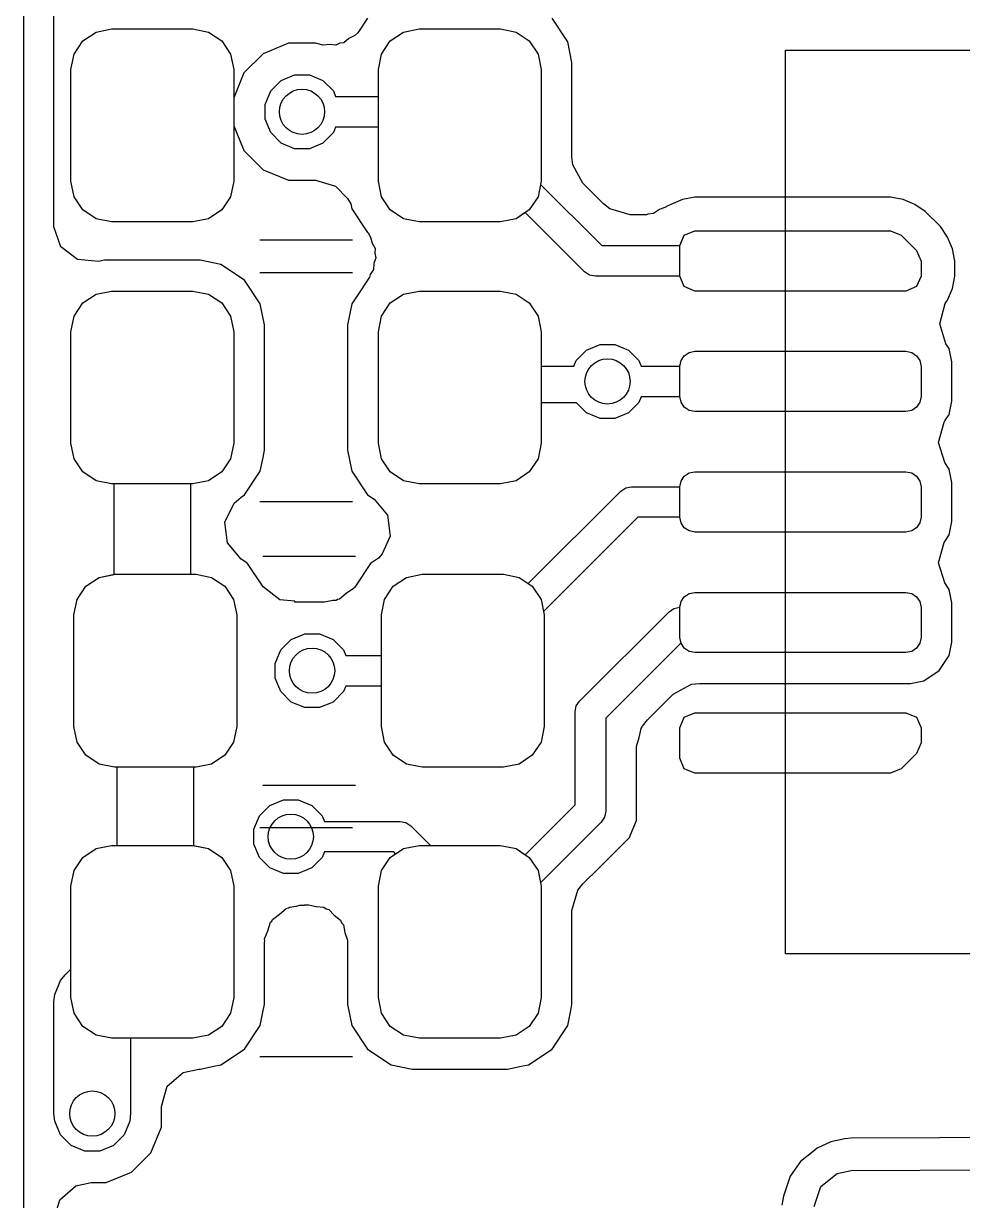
# Model space of a CAD drawing. Extents: x -28 to 34.6, y -6.7 to 48.3.
# Drawn here: x 15.497 to 18.612, y 8.303 to 12.209 of the extents above; entities that cross this region are included whole.
import ezdxf

# ---------------------------------------------------------------- set-up
doc = ezdxf.new("R2010")
doc.units = 0
doc.layers.add('BLACK', color=7, linetype='CONTINUOUS')

msp = doc.modelspace()

# ---------------------------------------------------------------- linework, layer by layer
at = {"layer": 'BLACK', "linetype": 'CONTINUOUS'}
for p, q in [((15.497245, 15.404511), (15.497245, 0)), ((15.597745, 11.541234), (15.597745, 13.136328)), ((16.638391, 12.227443), (16.605973, 12.178926)), ((17.302674, 12.149015), (17.250271, 12.227443)), ((15.737671, 12.181227), (15.789333, 12.191503)), ((15.737671, 12.181227), (15.789333, 12.191503)), ((15.789333, 12.191503), (16.059333, 12.191503)), ((15.789333, 12.191503), (16.059333, 12.191503)), ((16.059333, 12.191503), (16.110995, 12.181227)), ((16.059333, 12.191503), (16.110995, 12.181227)), ((16.757669, 12.181227), (16.809331, 12.191503)), ((16.757669, 12.181227), (16.809331, 12.191503)), ((16.757669, 12.181227), (16.809331, 12.191503)), ((16.809331, 12.191503), (17.079331, 12.191503)), ((16.809331, 12.191503), (17.079331, 12.191503)), ((16.809331, 12.191503), (17.079331, 12.191503)), ((17.079331, 12.191503), (17.130993, 12.181227)), ((17.079331, 12.191503), (17.130993, 12.181227)), ((17.079331, 12.191503), (17.130993, 12.181227)), ((15.664609, 12.108165), (15.693874, 12.151962)), ((15.664609, 12.108165), (15.693874, 12.151962)), ((15.693874, 12.151962), (15.737671, 12.181227)), ((15.693874, 12.151962), (15.737671, 12.181227)), ((16.110995, 12.181227), (16.154792, 12.151962)), ((16.110995, 12.181227), (16.154792, 12.151962)), ((16.154792, 12.151962), (16.184057, 12.108165)), ((16.154792, 12.151962), (16.184057, 12.108165)), ((16.57661, 12.159577), (16.560211, 12.145871)), ((16.595675, 12.16924), (16.57661, 12.159577)), ((16.605973, 12.178926), (16.595675, 12.16924)), ((16.684607, 12.108165), (16.713872, 12.151962)), ((16.684607, 12.108165), (16.713872, 12.151962)), ((16.684607, 12.108165), (16.713872, 12.151962)), ((16.713872, 12.151962), (16.757669, 12.181227)), ((16.713872, 12.151962), (16.757669, 12.181227)), ((16.713872, 12.151962), (16.757669, 12.181227)), ((17.130993, 12.181227), (17.17479, 12.151962)), ((17.130993, 12.181227), (17.17479, 12.151962)), ((17.130993, 12.181227), (17.17479, 12.151962)), ((17.17479, 12.151962), (17.204055, 12.108165)), ((17.17479, 12.151962), (17.204055, 12.108165)), ((17.17479, 12.151962), (17.204055, 12.108165)), ((17.302674, 12.149014), (17.302674, 12.149015)), ((17.316431, 12.079858), (17.302674, 12.149014)), ((16.375758, 12.14383), (16.29229, 12.109256)), ((16.37576, 12.14383), (16.375758, 12.14383)), ((16.466106, 12.14383), (16.37576, 12.14383)), ((16.466107, 12.14383), (16.466106, 12.14383)), ((16.470454, 12.142965), (16.466107, 12.14383)), ((16.490886, 12.137164), (16.470454, 12.142965)), ((16.512092, 12.139828), (16.490886, 12.137164)), ((16.533355, 12.13765), (16.512092, 12.139828)), ((16.546069, 12.144095), (16.533355, 12.13765)), ((16.560211, 12.145871), (16.546069, 12.144095)), ((18.024332, 12.121502), (21.024332, 12.121502)), ((18.024332, 9.121502), (18.024332, 12.121502)), ((15.654333, 12.056503), (15.664609, 12.108165)), ((15.654333, 12.056503), (15.664609, 12.108165)), ((16.184057, 12.108165), (16.194333, 12.056503)), ((16.184057, 12.108165), (16.194333, 12.056503)), ((16.29229, 12.109256), (16.228407, 12.045373)), ((16.674331, 12.056503), (16.684607, 12.108165)), ((16.674331, 12.056503), (16.684607, 12.108165)), ((16.674331, 12.056503), (16.684607, 12.108165)), ((17.204055, 12.108165), (17.214331, 12.056503)), ((17.204055, 12.108165), (17.214331, 12.056503)), ((17.204055, 12.108165), (17.214331, 12.056503)), ((17.316431, 11.766999), (17.316431, 12.079858)), ((15.654333, 11.686503), (15.654333, 12.056503)), ((15.654333, 11.686503), (15.654333, 12.056503)), ((16.194333, 12.056503), (16.194333, 11.686503)), ((16.194333, 12.056503), (16.194333, 11.686503)), ((16.228407, 12.045373), (16.194333, 11.963113)), ((16.351487, 12.020664), (16.396547, 12.039328)), ((16.396547, 12.039328), (16.445319, 12.039328)), ((16.445319, 12.039328), (16.490379, 12.020664)), ((16.674331, 11.96753), (16.674331, 12.056503)), ((16.674331, 11.686503), (16.674331, 12.056503)), ((16.674331, 11.686503), (16.674331, 12.056503)), ((17.214331, 12.056503), (17.214331, 11.686503)), ((17.214331, 12.056503), (17.214331, 11.686503)), ((17.214331, 12.056503), (17.214331, 11.686503)), ((16.316999, 11.986176), (16.351487, 12.020664)), ((16.490379, 12.020664), (16.524867, 11.986176)), ((16.194333, 11.963113), (16.194333, 11.870349)), ((16.298335, 11.941116), (16.316999, 11.986176)), ((16.524867, 11.986176), (16.53259, 11.96753)), ((16.53259, 11.96753), (16.674331, 11.96753)), ((16.298335, 11.892344), (16.298335, 11.941116)), ((16.316999, 11.847284), (16.298335, 11.892344)), ((16.194333, 11.870349), (16.226968, 11.791562)), ((16.351487, 11.812796), (16.316999, 11.847284)), ((16.524867, 11.847284), (16.490379, 11.812796)), ((16.53259, 11.86593), (16.524867, 11.847284)), ((16.674331, 11.86593), (16.53259, 11.86593)), ((16.674331, 11.686503), (16.674331, 11.86593)), ((16.396547, 11.794132), (16.351487, 11.812796)), ((16.490379, 11.812796), (16.445319, 11.794132)), ((16.226968, 11.791562), (16.228407, 11.788088)), ((16.228407, 11.788088), (16.292291, 11.724204)), ((16.445319, 11.794132), (16.396547, 11.794132)), ((17.319265, 11.740641), (17.316431, 11.766999)), ((16.292291, 11.724204), (16.37576, 11.68963)), ((17.35275, 11.679318), (17.319265, 11.740641)), ((15.664609, 11.634841), (15.654333, 11.686503)), ((15.664609, 11.634841), (15.654333, 11.686503)), ((16.194333, 11.686503), (16.184057, 11.634841)), ((16.194333, 11.686503), (16.184057, 11.634841)), ((16.37576, 11.68963), (16.375762, 11.68963)), ((16.375762, 11.68963), (16.4652, 11.68963)), ((16.4652, 11.68963), (16.532239, 11.669945)), ((16.684607, 11.634841), (16.674331, 11.686503)), ((16.684607, 11.634841), (16.674331, 11.686503)), ((16.684607, 11.634841), (16.674331, 11.686503)), ((17.214331, 11.686503), (17.204055, 11.634841)), ((17.214331, 11.686503), (17.204055, 11.634841)), ((17.214331, 11.686503), (17.212147, 11.675529)), ((16.532239, 11.669945), (16.571742, 11.629071)), ((17.212147, 11.675529), (17.415375, 11.472301)), ((17.421348, 11.61072), (17.35275, 11.679318)), ((15.693874, 11.591044), (15.664609, 11.634841)), ((15.693874, 11.591044), (15.664609, 11.634841)), ((16.184057, 11.634841), (16.154792, 11.591044)), ((16.184057, 11.634841), (16.154792, 11.591044)), ((16.571742, 11.629071), (16.582655, 11.610743)), ((16.582655, 11.610743), (16.585988, 11.593991)), ((16.713872, 11.591044), (16.684607, 11.634841)), ((16.713872, 11.591044), (16.684607, 11.634841)), ((16.713872, 11.591044), (16.684607, 11.634841)), ((17.204055, 11.634841), (17.17479, 11.591044)), ((17.204055, 11.634841), (17.17479, 11.591044)), ((17.44199, 11.594086), (17.421348, 11.61072)), ((17.644448, 11.609337), (17.62948, 11.60171)), ((17.683344, 11.625449), (17.644448, 11.609337)), ((17.683352, 11.625451), (17.683344, 11.625449)), ((17.724328, 11.633601), (17.683352, 11.625451)), ((17.724332, 11.633601), (17.724328, 11.633601)), ((18.373621, 11.633601), (17.724332, 11.633601)), ((18.373624, 11.633601), (18.373621, 11.633601)), ((18.4146, 11.625451), (18.373624, 11.633601)), ((18.414612, 11.625447), (18.4146, 11.625451)), ((18.453495, 11.609341), (18.414612, 11.625447)), ((18.453497, 11.60934), (18.453495, 11.609341)), ((18.488243, 11.586123), (18.453497, 11.60934)), ((15.737671, 11.561779), (15.693874, 11.591044)), ((15.737671, 11.561779), (15.693874, 11.591044)), ((16.154792, 11.591044), (16.110995, 11.561779)), ((16.154792, 11.591044), (16.110995, 11.561779)), ((16.585988, 11.593991), (16.638391, 11.515563)), ((16.757669, 11.561779), (16.713872, 11.591044)), ((16.757669, 11.561779), (16.713872, 11.591044)), ((16.757669, 11.561779), (16.713872, 11.591044)), ((17.17479, 11.591044), (17.130993, 11.561779)), ((17.17479, 11.591044), (17.130993, 11.561779)), ((17.161696, 11.582296), (17.130993, 11.561779)), ((17.358412, 11.38558), (17.161696, 11.582296)), ((17.509029, 11.574401), (17.44199, 11.594086)), ((17.55184, 11.574401), (17.509029, 11.574401)), ((17.563774, 11.574977), (17.55184, 11.574401)), ((17.568193, 11.576753), (17.563774, 11.574977)), ((17.586775, 11.579424), (17.568193, 11.576753)), ((17.606667, 11.592209), (17.586775, 11.579424)), ((17.618244, 11.596859), (17.606667, 11.592209)), ((17.618598, 11.596165), (17.618244, 11.596859)), ((17.626351, 11.600116), (17.618598, 11.596165)), ((17.628608, 11.601022), (17.626351, 11.600116)), ((17.62948, 11.60171), (17.628608, 11.601022)), ((18.488246, 11.58612), (18.488243, 11.586123)), ((18.48825, 11.586117), (18.488246, 11.58612)), ((18.538948, 11.535419), (18.48825, 11.586117)), ((15.597923, 11.534599), (15.597745, 11.541234)), ((15.621166, 11.468709), (15.597923, 11.534599)), ((15.789333, 11.551503), (15.737671, 11.561779)), ((15.789333, 11.551503), (15.737671, 11.561779)), ((16.059333, 11.551503), (15.789333, 11.551503)), ((16.059333, 11.551503), (15.789333, 11.551503)), ((16.110995, 11.561779), (16.059333, 11.551503)), ((16.110995, 11.561779), (16.059333, 11.551503)), ((16.809331, 11.551503), (16.757669, 11.561779)), ((16.809331, 11.551503), (16.757669, 11.561779)), ((16.809331, 11.551503), (16.757669, 11.561779)), ((17.079331, 11.551503), (16.809331, 11.551503)), ((17.079331, 11.551503), (16.809331, 11.551503)), ((17.079331, 11.551503), (16.809331, 11.551503)), ((17.130993, 11.561779), (17.079331, 11.551503)), ((17.130993, 11.561779), (17.079331, 11.551503)), ((17.130993, 11.561779), (17.079331, 11.551503)), ((18.53895, 11.535416), (18.538948, 11.535419)), ((18.538954, 11.535412), (18.53895, 11.535416)), ((18.562171, 11.500666), (18.538954, 11.535412)), ((16.280691, 11.491503), (16.587973, 11.491503)), ((16.638391, 11.515563), (16.639952, 11.51452)), ((16.639952, 11.51452), (16.648632, 11.499943)), ((16.648632, 11.499943), (16.65363, 11.480489)), ((17.674332, 11.471501), (17.688977, 11.506856)), ((17.674332, 11.471501), (17.688977, 11.506856)), ((17.674663, 11.472301), (17.688977, 11.506856)), ((17.688977, 11.506856), (17.724332, 11.521501)), ((17.688977, 11.506856), (17.724332, 11.521501)), ((17.688977, 11.506856), (17.724332, 11.521501)), ((17.724332, 11.521501), (18.373621, 11.521501)), ((17.724332, 11.521501), (18.373621, 11.521501)), ((17.724332, 11.521501), (18.373621, 11.521501)), ((18.373621, 11.521501), (18.408976, 11.506856)), ((18.373621, 11.521501), (18.408976, 11.506856)), ((18.373621, 11.521501), (18.408976, 11.506856)), ((18.408976, 11.506856), (18.459687, 11.456145)), ((18.408976, 11.506856), (18.459687, 11.456145)), ((18.408976, 11.506856), (18.459687, 11.456145)), ((18.57828, 11.461775), (18.562171, 11.500666)), ((15.676342, 11.425845), (15.621166, 11.468709)), ((16.65363, 11.480489), (16.663256, 11.46286)), ((16.663256, 11.46286), (16.662146, 11.447342)), ((16.662146, 11.447342), (16.666018, 11.432271)), ((17.415375, 11.472301), (17.674663, 11.472301)), ((17.674332, 11.371501), (17.674332, 11.471501)), ((17.674332, 11.371501), (17.674332, 11.471501)), ((18.459687, 11.456145), (18.474332, 11.42079)), ((18.459687, 11.456145), (18.474332, 11.42079)), ((18.459687, 11.456145), (18.474332, 11.42079)), ((18.586432, 11.42079), (18.57828, 11.461775)), ((15.745934, 11.419616), (15.676342, 11.425845)), ((15.76598, 11.423603), (15.745934, 11.419616)), ((15.765981, 11.423603), (15.76598, 11.423603)), ((16.082685, 11.423603), (15.765981, 11.423603)), ((16.082687, 11.423603), (16.082685, 11.423603)), ((16.151843, 11.409847), (16.082687, 11.423603)), ((16.151844, 11.409847), (16.151843, 11.409847)), ((16.151845, 11.409846), (16.151844, 11.409847)), ((16.230273, 11.357443), (16.151845, 11.409846)), ((16.659704, 11.413204), (16.658272, 11.393168)), ((16.666018, 11.432271), (16.659704, 11.413204)), ((18.474332, 11.42079), (18.474332, 11.371501)), ((18.474332, 11.42079), (18.474332, 11.371501)), ((18.474332, 11.42079), (18.474332, 11.371501)), ((18.586432, 11.371501), (18.586432, 11.42079)), ((16.587974, 11.381503), (16.280692, 11.381503)), ((16.645179, 11.367598), (16.638394, 11.357444)), ((16.647545, 11.376478), (16.644709, 11.367912)), ((16.644709, 11.367912), (16.645179, 11.367598)), ((16.658272, 11.393168), (16.647545, 11.376478)), ((17.374893, 11.374568), (17.358412, 11.38558)), ((17.394333, 11.370701), (17.374893, 11.374568)), ((17.674663, 11.370701), (17.394333, 11.370701)), ((17.688977, 11.336146), (17.674332, 11.371501)), ((17.688977, 11.336146), (17.674332, 11.371501)), ((17.688977, 11.336146), (17.674663, 11.370701)), ((18.474332, 11.371501), (18.459687, 11.336146)), ((18.474332, 11.371501), (18.459687, 11.336146)), ((18.474332, 11.371501), (18.459687, 11.336146)), ((18.57828, 11.330516), (18.586432, 11.371501)), ((16.282676, 11.279015), (16.230273, 11.357443)), ((16.638393, 11.357443), (16.60847, 11.312659)), ((16.638394, 11.357444), (16.638393, 11.357443)), ((17.724332, 11.321501), (17.688977, 11.336146)), ((17.724332, 11.321501), (17.688977, 11.336146)), ((17.724332, 11.321501), (17.688977, 11.336146)), ((18.459687, 11.336146), (18.424332, 11.321501)), ((18.459687, 11.336146), (18.424332, 11.321501)), ((18.459687, 11.336146), (18.424332, 11.321501)), ((18.562171, 11.291625), (18.57828, 11.330516)), ((15.693874, 11.281962), (15.737671, 11.311227)), ((15.693874, 11.281962), (15.737671, 11.311227)), ((15.693874, 11.281962), (15.737671, 11.311227)), ((15.737671, 11.311227), (15.789333, 11.321503)), ((15.737671, 11.311227), (15.789333, 11.321503)), ((15.737671, 11.311227), (15.789333, 11.321503)), ((15.789333, 11.321503), (16.059333, 11.321503)), ((15.789333, 11.321503), (16.059333, 11.321503)), ((15.789333, 11.321503), (16.059333, 11.321503)), ((16.059333, 11.321503), (16.110995, 11.311227)), ((16.059333, 11.321503), (16.110995, 11.311227)), ((16.059333, 11.321503), (16.110995, 11.311227)), ((16.110995, 11.311227), (16.154792, 11.281962)), ((16.110995, 11.311227), (16.154792, 11.281962)), ((16.110995, 11.311227), (16.154792, 11.281962)), ((16.60847, 11.312659), (16.585989, 11.279014)), ((16.713874, 11.281962), (16.757671, 11.311227)), ((16.713874, 11.281962), (16.757671, 11.311227)), ((16.713874, 11.281962), (16.757671, 11.311227)), ((16.757671, 11.311227), (16.809333, 11.321503)), ((16.757671, 11.311227), (16.809333, 11.321503)), ((16.757671, 11.311227), (16.809333, 11.321503)), ((16.809333, 11.321503), (17.079333, 11.321503)), ((16.809333, 11.321503), (17.079333, 11.321503)), ((16.809333, 11.321503), (17.079333, 11.321503)), ((17.079333, 11.321503), (17.130995, 11.311227)), ((17.079333, 11.321503), (17.130995, 11.311227)), ((17.079333, 11.321503), (17.130995, 11.311227)), ((17.130995, 11.311227), (17.174792, 11.281962)), ((17.130995, 11.311227), (17.174792, 11.281962)), ((17.130995, 11.311227), (17.174792, 11.281962)), ((18.424332, 11.321501), (17.724332, 11.321501)), ((18.424332, 11.321501), (17.724332, 11.321501)), ((18.424332, 11.321501), (17.724332, 11.321501)), ((18.559295, 11.286933), (18.562168, 11.291623)), ((18.562168, 11.291623), (18.562171, 11.291625)), ((15.664609, 11.238165), (15.693874, 11.281962)), ((15.664609, 11.238165), (15.693874, 11.281962)), ((15.664609, 11.238165), (15.693874, 11.281962)), ((16.154792, 11.281962), (16.184057, 11.238165)), ((16.154792, 11.281962), (16.184057, 11.238165)), ((16.154792, 11.281962), (16.184057, 11.238165)), ((16.284895, 11.26786), (16.282676, 11.279015)), ((16.296433, 11.209858), (16.284895, 11.26786)), ((16.585989, 11.279014), (16.572233, 11.209858)), ((16.684609, 11.238165), (16.713874, 11.281962)), ((16.684609, 11.238165), (16.713874, 11.281962)), ((16.684609, 11.238165), (16.713874, 11.281962)), ((17.174792, 11.281962), (17.204057, 11.238165)), ((17.174792, 11.281962), (17.204057, 11.238165)), ((17.174792, 11.281962), (17.204057, 11.238165)), ((18.536218, 11.213254), (18.554701, 11.280634)), ((18.554701, 11.280634), (18.559295, 11.286933)), ((15.654333, 11.186503), (15.664609, 11.238165)), ((15.654333, 11.186503), (15.664609, 11.238165)), ((15.654333, 11.186503), (15.664609, 11.238165)), ((16.184057, 11.238165), (16.194333, 11.186503)), ((16.184057, 11.238165), (16.194333, 11.186503)), ((16.184057, 11.238165), (16.194333, 11.186503)), ((16.674333, 11.186503), (16.684609, 11.238165)), ((16.674333, 11.186503), (16.684609, 11.238165)), ((16.674333, 11.186503), (16.684609, 11.238165)), ((17.204057, 11.238165), (17.214333, 11.186503)), ((17.204057, 11.238165), (17.214333, 11.186503)), ((17.204057, 11.238165), (17.214333, 11.186503)), ((18.557096, 11.146579), (18.536218, 11.213254)), ((15.654333, 10.816503), (15.654333, 11.186503)), ((15.654333, 10.816503), (15.654333, 11.186503)), ((15.654333, 10.816503), (15.654333, 11.186503)), ((16.194333, 11.186503), (16.194333, 10.816503)), ((16.194333, 11.186503), (16.194333, 10.816503)), ((16.194333, 11.186503), (16.194333, 10.816503)), ((16.296433, 10.793149), (16.296433, 11.209858)), ((16.572233, 11.209858), (16.572233, 11.209855)), ((16.572233, 11.209855), (16.572233, 10.793151)), ((16.674333, 10.816503), (16.674333, 11.186503)), ((16.674333, 10.816503), (16.674333, 11.186503)), ((16.674333, 10.816503), (16.674333, 11.186503)), ((17.214333, 11.186503), (17.214333, 11.072303)), ((17.214333, 11.186503), (17.214333, 10.816503)), ((17.214333, 11.186503), (17.214333, 10.816503)), ((17.364886, 11.125437), (17.409946, 11.144101)), ((17.409946, 11.144101), (17.458718, 11.144101)), ((17.458718, 11.144101), (17.503778, 11.125437)), ((18.567606, 11.13085), (18.557096, 11.146579)), ((17.330398, 11.090949), (17.364886, 11.125437)), ((17.503778, 11.125437), (17.538266, 11.090949)), ((17.678137, 11.090637), (17.688976, 11.106858)), ((17.678137, 11.090637), (17.688976, 11.106858)), ((17.678137, 11.090637), (17.688976, 11.106858)), ((17.688976, 11.106858), (17.705197, 11.117697)), ((17.688976, 11.106858), (17.705197, 11.117697)), ((17.688976, 11.106858), (17.705197, 11.117697)), ((17.705197, 11.117697), (17.724331, 11.121503)), ((17.705197, 11.117697), (17.724331, 11.121503)), ((17.705197, 11.117697), (17.724331, 11.121503)), ((17.724331, 11.121503), (18.424331, 11.121503)), ((17.724331, 11.121503), (18.424331, 11.121503)), ((17.724331, 11.121503), (18.424331, 11.121503)), ((18.424331, 11.121503), (18.443465, 11.117697)), ((18.424331, 11.121503), (18.443465, 11.117697)), ((18.424331, 11.121503), (18.443465, 11.117697)), ((18.443465, 11.117697), (18.459686, 11.106858)), ((18.443465, 11.117697), (18.459686, 11.106858)), ((18.443465, 11.117697), (18.459686, 11.106858)), ((18.459686, 11.106858), (18.470525, 11.090637)), ((18.459686, 11.106858), (18.470525, 11.090637)), ((18.459686, 11.106858), (18.470525, 11.090637)), ((18.57643, 11.086483), (18.567606, 11.13085)), ((17.214333, 11.072303), (17.322675, 11.072303)), ((17.322675, 11.072303), (17.330398, 11.090949)), ((17.538266, 11.090949), (17.545989, 11.072303)), ((17.545989, 11.072303), (17.67449, 11.072303)), ((17.674331, 11.071503), (17.678137, 11.090637)), ((17.674331, 11.071503), (17.678137, 11.090637)), ((17.674331, 10.971503), (17.674331, 11.071503)), ((17.674331, 10.971503), (17.674331, 11.071503)), ((17.67449, 11.072303), (17.678137, 11.090637)), ((18.470525, 11.090637), (18.474331, 11.071503)), ((18.470525, 11.090637), (18.474331, 11.071503)), ((18.470525, 11.090637), (18.474331, 11.071503)), ((18.474331, 11.071503), (18.474331, 10.971503)), ((18.474331, 11.071503), (18.474331, 10.971503)), ((18.474331, 11.071503), (18.474331, 10.971503)), ((18.576431, 10.956522), (18.57643, 11.086483)), ((17.331752, 10.950703), (17.214333, 10.950703)), ((17.214333, 10.950703), (17.214333, 10.816503)), ((17.364886, 10.917569), (17.331752, 10.950703)), ((17.538266, 10.952057), (17.503778, 10.917569)), ((17.545989, 10.970703), (17.538266, 10.952057)), ((17.67449, 10.970703), (17.545989, 10.970703)), ((17.678137, 10.952369), (17.674331, 10.971503)), ((17.678137, 10.952369), (17.674331, 10.971503)), ((17.678137, 10.952369), (17.67449, 10.970703)), ((17.688976, 10.936148), (17.678137, 10.952369)), ((17.688976, 10.936148), (17.678137, 10.952369)), ((17.688976, 10.936148), (17.678137, 10.952369)), ((18.470525, 10.952369), (18.459686, 10.936148)), ((18.470525, 10.952369), (18.459686, 10.936148)), ((18.470525, 10.952369), (18.459686, 10.936148)), ((18.474331, 10.971503), (18.470525, 10.952369)), ((18.474331, 10.971503), (18.470525, 10.952369)), ((18.474331, 10.971503), (18.470525, 10.952369)), ((18.567606, 10.912156), (18.576431, 10.956522)), ((17.409946, 10.898905), (17.364886, 10.917569)), ((17.458718, 10.898905), (17.409946, 10.898905)), ((17.503778, 10.917569), (17.458718, 10.898905)), ((17.705197, 10.925309), (17.688976, 10.936148)), ((17.705197, 10.925309), (17.688976, 10.936148)), ((17.705197, 10.925309), (17.688976, 10.936148)), ((17.724331, 10.921503), (17.705197, 10.925309)), ((17.724331, 10.921503), (17.705197, 10.925309)), ((17.724331, 10.921503), (17.705197, 10.925309)), ((18.424331, 10.921503), (17.724331, 10.921503)), ((18.424331, 10.921503), (17.724331, 10.921503)), ((18.424331, 10.921503), (17.724331, 10.921503)), ((18.443465, 10.925309), (18.424331, 10.921503)), ((18.443465, 10.925309), (18.424331, 10.921503)), ((18.443465, 10.925309), (18.424331, 10.921503)), ((18.459686, 10.936148), (18.443465, 10.925309)), ((18.459686, 10.936148), (18.443465, 10.925309)), ((18.459686, 10.936148), (18.443465, 10.925309)), ((18.553032, 10.890345), (18.567606, 10.912156)), ((18.532187, 10.819289), (18.550671, 10.886669)), ((18.550671, 10.886669), (18.553032, 10.890345)), ((15.664609, 10.764841), (15.654333, 10.816503)), ((15.664609, 10.764841), (15.654333, 10.816503)), ((15.664609, 10.764841), (15.654333, 10.816503)), ((16.194333, 10.816503), (16.184057, 10.764841)), ((16.194333, 10.816503), (16.184057, 10.764841)), ((16.194333, 10.816503), (16.184057, 10.764841)), ((16.291593, 10.768817), (16.296433, 10.793149)), ((16.572233, 10.793149), (16.572232, 10.793149)), ((16.572232, 10.793149), (16.585989, 10.723993)), ((16.572233, 10.793151), (16.572233, 10.793149)), ((16.684609, 10.764841), (16.674333, 10.816503)), ((16.684609, 10.764841), (16.674333, 10.816503)), ((16.684609, 10.764841), (16.674333, 10.816503)), ((17.214333, 10.816503), (17.204057, 10.764841)), ((17.214333, 10.816503), (17.204057, 10.764841)), ((17.214333, 10.816503), (17.204057, 10.764841)), ((18.553066, 10.752612), (18.532187, 10.819289)), ((15.693874, 10.721044), (15.664609, 10.764841)), ((15.693874, 10.721044), (15.664609, 10.764841)), ((15.693874, 10.721044), (15.664609, 10.764841)), ((16.184057, 10.764841), (16.154792, 10.721044)), ((16.184057, 10.764841), (16.154792, 10.721044)), ((16.184057, 10.764841), (16.154792, 10.721044)), ((16.282676, 10.723991), (16.291593, 10.768817)), ((16.713874, 10.721044), (16.684609, 10.764841)), ((16.713874, 10.721044), (16.684609, 10.764841)), ((16.713874, 10.721044), (16.684609, 10.764841)), ((17.204057, 10.764841), (17.174792, 10.721044)), ((17.204057, 10.764841), (17.174792, 10.721044)), ((17.204057, 10.764841), (17.174792, 10.721044)), ((18.567605, 10.730854), (18.553066, 10.752612)), ((15.737671, 10.691779), (15.693874, 10.721044)), ((15.737671, 10.691779), (15.693874, 10.721044)), ((15.737671, 10.691779), (15.693874, 10.721044)), ((16.154792, 10.721044), (16.110995, 10.691779)), ((16.154792, 10.721044), (16.110995, 10.691779)), ((16.154792, 10.721044), (16.110995, 10.691779)), ((16.230273, 10.645563), (16.282676, 10.723991)), ((16.585989, 10.723993), (16.585989, 10.723992)), ((16.585989, 10.723992), (16.58599, 10.723991)), ((16.58599, 10.723991), (16.638393, 10.645563)), ((16.757671, 10.691779), (16.713874, 10.721044)), ((16.757671, 10.691779), (16.713874, 10.721044)), ((16.757671, 10.691779), (16.713874, 10.721044)), ((17.174792, 10.721044), (17.130995, 10.691779)), ((17.174792, 10.721044), (17.130995, 10.691779)), ((17.174792, 10.721044), (17.130995, 10.691779)), ((17.678139, 10.690635), (17.688978, 10.706856)), ((17.678139, 10.690635), (17.688978, 10.706856)), ((17.678139, 10.690635), (17.688978, 10.706856)), ((17.688978, 10.706856), (17.705199, 10.717695)), ((17.688978, 10.706856), (17.705199, 10.717695)), ((17.688978, 10.706856), (17.705199, 10.717695)), ((17.705199, 10.717695), (17.724333, 10.721501)), ((17.705199, 10.717695), (17.724333, 10.721501)), ((17.705199, 10.717695), (17.724333, 10.721501)), ((17.724333, 10.721501), (18.424333, 10.721501)), ((17.724333, 10.721501), (18.424333, 10.721501)), ((17.724333, 10.721501), (18.424333, 10.721501)), ((18.424333, 10.721501), (18.443467, 10.717695)), ((18.424333, 10.721501), (18.443467, 10.717695)), ((18.424333, 10.721501), (18.443467, 10.717695)), ((18.443467, 10.717695), (18.459688, 10.706856)), ((18.443467, 10.717695), (18.459688, 10.706856)), ((18.443467, 10.717695), (18.459688, 10.706856)), ((18.459688, 10.706856), (18.470527, 10.690635)), ((18.459688, 10.706856), (18.470527, 10.690635)), ((18.459688, 10.706856), (18.470527, 10.690635)), ((18.567606, 10.730851), (18.567605, 10.730854)), ((18.567608, 10.730848), (18.567606, 10.730851)), ((18.576432, 10.686481), (18.567608, 10.730848)), ((15.789333, 10.681503), (15.737671, 10.691779)), ((15.789333, 10.681503), (15.737671, 10.691779)), ((15.789333, 10.681503), (15.737671, 10.691779)), ((15.797333, 10.681503), (15.789333, 10.681503)), ((16.059333, 10.681503), (15.789333, 10.681503)), ((16.059333, 10.681503), (15.789333, 10.681503)), ((15.797333, 10.381106), (15.797333, 10.681503)), ((16.059333, 10.681503), (16.051333, 10.681503)), ((16.051333, 10.681503), (16.051333, 10.381503)), ((16.110995, 10.691779), (16.059333, 10.681503)), ((16.110995, 10.691779), (16.059333, 10.681503)), ((16.110995, 10.691779), (16.059333, 10.681503)), ((16.809333, 10.681503), (16.757671, 10.691779)), ((16.809333, 10.681503), (16.757671, 10.691779)), ((16.809333, 10.681503), (16.757671, 10.691779)), ((17.079333, 10.681503), (16.809333, 10.681503)), ((17.079333, 10.681503), (16.809333, 10.681503)), ((17.079333, 10.681503), (16.809333, 10.681503)), ((17.130995, 10.691779), (17.079333, 10.681503)), ((17.130995, 10.691779), (17.079333, 10.681503)), ((17.130995, 10.691779), (17.079333, 10.681503)), ((17.47841, 10.657422), (17.494891, 10.668434)), ((17.494891, 10.668434), (17.514331, 10.672301)), ((17.514331, 10.672301), (17.674492, 10.672301)), ((17.674333, 10.671501), (17.678139, 10.690635)), ((17.674333, 10.671501), (17.678139, 10.690635)), ((17.674333, 10.571501), (17.674333, 10.671501)), ((17.674333, 10.571501), (17.674333, 10.671501)), ((17.674492, 10.672301), (17.678139, 10.690635)), ((18.470527, 10.690635), (18.474333, 10.671501)), ((18.470527, 10.690635), (18.474333, 10.671501)), ((18.470527, 10.690635), (18.474333, 10.671501)), ((18.474333, 10.671501), (18.474333, 10.571501)), ((18.474333, 10.671501), (18.474333, 10.571501)), ((18.474333, 10.671501), (18.474333, 10.571501)), ((18.576433, 10.55652), (18.576432, 10.686481)), ((16.195514, 10.617706), (16.218871, 10.637946)), ((16.218871, 10.637946), (16.230273, 10.645563)), ((16.638393, 10.645563), (16.659791, 10.631266)), ((16.659791, 10.631266), (16.704597, 10.577655)), ((17.171698, 10.350711), (17.47841, 10.657422)), ((16.16536, 10.554678), (16.195514, 10.617706)), ((16.587974, 10.621503), (16.280692, 10.621503)), ((16.174068, 10.485353), (16.16536, 10.554678)), ((16.704597, 10.577655), (16.713306, 10.50833)), ((17.535373, 10.570701), (17.222149, 10.257478)), ((17.674492, 10.570701), (17.535373, 10.570701)), ((17.678139, 10.552367), (17.674333, 10.571501)), ((17.678139, 10.552367), (17.674333, 10.571501)), ((17.678139, 10.552367), (17.674492, 10.570701)), ((17.688978, 10.536146), (17.678139, 10.552367)), ((17.688978, 10.536146), (17.678139, 10.552367)), ((17.688978, 10.536146), (17.678139, 10.552367)), ((18.470527, 10.552367), (18.459688, 10.536146)), ((18.470527, 10.552367), (18.459688, 10.536146)), ((18.470527, 10.552367), (18.459688, 10.536146)), ((18.474333, 10.571501), (18.470527, 10.552367)), ((18.474333, 10.571501), (18.470527, 10.552367)), ((18.474333, 10.571501), (18.470527, 10.552367)), ((18.567608, 10.512154), (18.576433, 10.55652)), ((16.713306, 10.50833), (16.68674, 10.44948)), ((17.705199, 10.525307), (17.688978, 10.536146)), ((17.705199, 10.525307), (17.688978, 10.536146)), ((17.705199, 10.525307), (17.688978, 10.536146)), ((17.724333, 10.521501), (17.705199, 10.525307)), ((17.724333, 10.521501), (17.705199, 10.525307)), ((17.724333, 10.521501), (17.705199, 10.525307)), ((18.424333, 10.521501), (17.724333, 10.521501)), ((18.424333, 10.521501), (17.724333, 10.521501)), ((18.424333, 10.521501), (17.724333, 10.521501)), ((18.443467, 10.525307), (18.424333, 10.521501)), ((18.443467, 10.525307), (18.424333, 10.521501)), ((18.443467, 10.525307), (18.424333, 10.521501)), ((18.459688, 10.536146), (18.443467, 10.525307)), ((18.459688, 10.536146), (18.443467, 10.525307)), ((18.459688, 10.536146), (18.443467, 10.525307)), ((18.553034, 10.490343), (18.567608, 10.512154)), ((16.218871, 10.431743), (16.174068, 10.485353)), ((18.532189, 10.419289), (18.550674, 10.486669)), ((18.550674, 10.486669), (18.553034, 10.490343)), ((16.23751, 10.419289), (16.218871, 10.431743)), ((16.290692, 10.441503), (16.597974, 10.441503)), ((16.675073, 10.435271), (16.648393, 10.417443)), ((16.68674, 10.44948), (16.675073, 10.435271)), ((16.240274, 10.417442), (16.23751, 10.419289)), ((16.290043, 10.342957), (16.240274, 10.417442)), ((16.648393, 10.417443), (16.59599, 10.339015)), ((18.553066, 10.352612), (18.532189, 10.419289)), ((15.703874, 10.341962), (15.747671, 10.371227)), ((15.703874, 10.341962), (15.747671, 10.371227)), ((15.703874, 10.341962), (15.747671, 10.371227)), ((15.747671, 10.371227), (15.799333, 10.381503)), ((15.747671, 10.371227), (15.799333, 10.381503)), ((15.747671, 10.371227), (15.797333, 10.381106)), ((15.799333, 10.381503), (16.069333, 10.381503)), ((15.799333, 10.381503), (16.069333, 10.381503)), ((16.051333, 10.381503), (16.069333, 10.381503)), ((16.069333, 10.381503), (16.120995, 10.371227)), ((16.069333, 10.381503), (16.120995, 10.371227)), ((16.069333, 10.381503), (16.120995, 10.371227)), ((16.120995, 10.371227), (16.164792, 10.341962)), ((16.120995, 10.371227), (16.164792, 10.341962)), ((16.120995, 10.371227), (16.164792, 10.341962)), ((16.723874, 10.341962), (16.767671, 10.371227)), ((16.723874, 10.341962), (16.767671, 10.371227)), ((16.723874, 10.341962), (16.767671, 10.371227)), ((16.767671, 10.371227), (16.819333, 10.381503)), ((16.767671, 10.371227), (16.819333, 10.381503)), ((16.767671, 10.371227), (16.819333, 10.381503)), ((16.819333, 10.381503), (17.089333, 10.381503)), ((16.819333, 10.381503), (17.089333, 10.381503)), ((16.819333, 10.381503), (17.089333, 10.381503)), ((17.089333, 10.381503), (17.140995, 10.371227)), ((17.089333, 10.381503), (17.140995, 10.371227)), ((17.089333, 10.381503), (17.140995, 10.371227)), ((17.140995, 10.371227), (17.171698, 10.350711)), ((17.140995, 10.371227), (17.184792, 10.341962)), ((17.140995, 10.371227), (17.184792, 10.341962)), ((18.565556, 10.333919), (18.553066, 10.352612)), ((15.674609, 10.298165), (15.703874, 10.341962)), ((15.674609, 10.298165), (15.703874, 10.341962)), ((15.674609, 10.298165), (15.703874, 10.341962)), ((16.164792, 10.341962), (16.194057, 10.298165)), ((16.164792, 10.341962), (16.194057, 10.298165)), ((16.164792, 10.341962), (16.194057, 10.298165)), ((16.292548, 10.339347), (16.290043, 10.342957)), ((16.347713, 10.296469), (16.292548, 10.339347)), ((16.567827, 10.317553), (16.545517, 10.298907)), ((16.591864, 10.333919), (16.567827, 10.317553)), ((16.595971, 10.338923), (16.591864, 10.333919)), ((16.59599, 10.339015), (16.595971, 10.338923)), ((16.694609, 10.298165), (16.723874, 10.341962)), ((16.694609, 10.298165), (16.723874, 10.341962)), ((16.694609, 10.298165), (16.723874, 10.341962)), ((17.184792, 10.341962), (17.214057, 10.298165)), ((17.184792, 10.341962), (17.214057, 10.298165)), ((17.688977, 10.306857), (17.705198, 10.317696)), ((17.688977, 10.306857), (17.705198, 10.317696)), ((17.688977, 10.306857), (17.705198, 10.317696)), ((17.705198, 10.317696), (17.724332, 10.321502)), ((17.705198, 10.317696), (17.724332, 10.321502)), ((17.705198, 10.317696), (17.724332, 10.321502)), ((17.724332, 10.321502), (18.424332, 10.321502)), ((17.724332, 10.321502), (18.424332, 10.321502)), ((17.724332, 10.321502), (18.424332, 10.321502)), ((18.424332, 10.321502), (18.443466, 10.317696)), ((18.424332, 10.321502), (18.443466, 10.317696)), ((18.424332, 10.321502), (18.443466, 10.317696)), ((18.443466, 10.317696), (18.459687, 10.306857)), ((18.443466, 10.317696), (18.459687, 10.306857)), ((18.443466, 10.317696), (18.459687, 10.306857)), ((18.567607, 10.330849), (18.565556, 10.333919)), ((18.576431, 10.286482), (18.567607, 10.330849)), ((15.664333, 10.246503), (15.674609, 10.298165)), ((15.664333, 10.246503), (15.674609, 10.298165)), ((15.664333, 10.246503), (15.674609, 10.298165)), ((16.194057, 10.298165), (16.204333, 10.246503)), ((16.194057, 10.298165), (16.204333, 10.246503)), ((16.194057, 10.298165), (16.204333, 10.246503)), ((16.396946, 10.292051), (16.347713, 10.296469)), ((16.396946, 10.288602), (16.396946, 10.292051)), ((16.496026, 10.288602), (16.396946, 10.288602)), ((16.523446, 10.294312), (16.496026, 10.288602)), ((16.534111, 10.294595), (16.523446, 10.294312)), ((16.538209, 10.297386), (16.534111, 10.294595)), ((16.545517, 10.298907), (16.538209, 10.297386)), ((16.684333, 10.246503), (16.694609, 10.298165)), ((16.684333, 10.246503), (16.694609, 10.298165)), ((16.684333, 10.246503), (16.694609, 10.298165)), ((17.214057, 10.298165), (17.224333, 10.246503)), ((17.214057, 10.298165), (17.224333, 10.246503)), ((17.674332, 10.271502), (17.678138, 10.290636)), ((17.674332, 10.271502), (17.678138, 10.290636)), ((17.674491, 10.272302), (17.678138, 10.290636)), ((17.678138, 10.290636), (17.688977, 10.306857)), ((17.678138, 10.290636), (17.688977, 10.306857)), ((17.678138, 10.290636), (17.688977, 10.306857)), ((18.459687, 10.306857), (18.470526, 10.290636)), ((18.459687, 10.306857), (18.470526, 10.290636)), ((18.459687, 10.306857), (18.470526, 10.290636)), ((18.470526, 10.290636), (18.474332, 10.271502)), ((18.470526, 10.290636), (18.474332, 10.271502)), ((18.470526, 10.290636), (18.474332, 10.271502)), ((18.576432, 10.156521), (18.576431, 10.286482)), ((15.664333, 9.876503), (15.664333, 10.246503)), ((15.664333, 9.876503), (15.664333, 10.246503)), ((15.664333, 9.876503), (15.664333, 10.246503)), ((16.204333, 10.246503), (16.204333, 9.876503)), ((16.204333, 10.246503), (16.204333, 9.876503)), ((16.204333, 10.246503), (16.204333, 9.876503)), ((16.684333, 10.112303), (16.684333, 10.246503)), ((16.684333, 9.876503), (16.684333, 10.246503)), ((16.684333, 9.876503), (16.684333, 10.246503)), ((17.222149, 10.257478), (17.224333, 10.246503)), ((17.224333, 10.246503), (17.224333, 9.876503)), ((17.224333, 10.246503), (17.224333, 9.876503)), ((17.224333, 10.246503), (17.224333, 9.876503)), ((17.341812, 9.960824), (17.638411, 10.257423)), ((17.638411, 10.257423), (17.654891, 10.268435)), ((17.654891, 10.268435), (17.654892, 10.268435)), ((17.654892, 10.268435), (17.674332, 10.272302)), ((17.674332, 10.272302), (17.674491, 10.272302)), ((17.674332, 10.171502), (17.674332, 10.271502)), ((17.674332, 10.171502), (17.674332, 10.271502)), ((18.474332, 10.271502), (18.474332, 10.171502)), ((18.474332, 10.271502), (18.474332, 10.171502)), ((18.474332, 10.271502), (18.474332, 10.171502)), ((16.350398, 10.130948), (16.384886, 10.165436)), ((16.384886, 10.165436), (16.429946, 10.1841)), ((16.429946, 10.1841), (16.478718, 10.1841)), ((16.478718, 10.1841), (16.523778, 10.165436)), ((16.523778, 10.165436), (16.558266, 10.130948)), ((17.678138, 10.152368), (17.674332, 10.171502)), ((17.678138, 10.152368), (17.674332, 10.171502)), ((18.474332, 10.171502), (18.470526, 10.152368)), ((18.474332, 10.171502), (18.470526, 10.152368)), ((18.474332, 10.171502), (18.470526, 10.152368)), ((18.567607, 10.112155), (18.576432, 10.156521)), ((16.331734, 10.085888), (16.350398, 10.130948)), ((16.558266, 10.130948), (16.565989, 10.112303)), ((17.677955, 10.153284), (17.428533, 9.903861)), ((17.678138, 10.152368), (17.677955, 10.153284)), ((17.688977, 10.136147), (17.678138, 10.152368)), ((17.688977, 10.136147), (17.678138, 10.152368)), ((17.688977, 10.136147), (17.678138, 10.152368)), ((17.705198, 10.125308), (17.688977, 10.136147)), ((17.705198, 10.125308), (17.688977, 10.136147)), ((17.705198, 10.125308), (17.688977, 10.136147)), ((17.724332, 10.121502), (17.705198, 10.125308)), ((17.724332, 10.121502), (17.705198, 10.125308)), ((17.724332, 10.121502), (17.705198, 10.125308)), ((18.424332, 10.121502), (17.724332, 10.121502)), ((18.424332, 10.121502), (17.724332, 10.121502)), ((18.424332, 10.121502), (17.724332, 10.121502)), ((18.443466, 10.125308), (18.424332, 10.121502)), ((18.443466, 10.125308), (18.424332, 10.121502)), ((18.443466, 10.125308), (18.424332, 10.121502)), ((18.459687, 10.136147), (18.443466, 10.125308)), ((18.459687, 10.136147), (18.443466, 10.125308)), ((18.459687, 10.136147), (18.443466, 10.125308)), ((18.470526, 10.152368), (18.459687, 10.136147)), ((18.470526, 10.152368), (18.459687, 10.136147)), ((18.470526, 10.152368), (18.459687, 10.136147)), ((16.331734, 10.037116), (16.331734, 10.085888)), ((16.565989, 10.112303), (16.684333, 10.112303)), ((18.53399, 10.061844), (18.567607, 10.112155)), ((18.483679, 10.028227), (18.53399, 10.061844)), ((16.350398, 9.992056), (16.331734, 10.037116)), ((16.565989, 10.010703), (16.558266, 9.992056)), ((16.684333, 10.010703), (16.565989, 10.010703)), ((16.684333, 9.876503), (16.684333, 10.010703)), ((17.652147, 9.983086), (17.713468, 10.016569)), ((17.713468, 10.016569), (17.739818, 10.019403)), ((17.739818, 10.019403), (18.439312, 10.019403)), ((18.439312, 10.019403), (18.483679, 10.028227)), ((16.384886, 9.957568), (16.350398, 9.992056)), ((16.558266, 9.992056), (16.523778, 9.957568)), ((17.566947, 9.897886), (17.652147, 9.983086)), ((16.429946, 9.938904), (16.384886, 9.957568)), ((16.478718, 9.938904), (16.429946, 9.938904)), ((16.523778, 9.957568), (16.478718, 9.938904)), ((17.326933, 9.924903), (17.3308, 9.944343)), ((17.326933, 9.615945), (17.326933, 9.924903)), ((17.3308, 9.944343), (17.341812, 9.960824)), ((17.428533, 9.903861), (17.428533, 9.594903)), ((17.550318, 9.877247), (17.566947, 9.897886)), ((17.674333, 9.871502), (17.688978, 9.906857)), ((17.674333, 9.871502), (17.688978, 9.906857)), ((17.688978, 9.906857), (17.724333, 9.921502)), ((17.688978, 9.906857), (17.724333, 9.921502)), ((17.724333, 9.921502), (18.424333, 9.921502)), ((17.724333, 9.921502), (18.424333, 9.921502)), ((18.424333, 9.921502), (18.459688, 9.906857)), ((18.424333, 9.921502), (18.459688, 9.906857)), ((18.459688, 9.906857), (18.474333, 9.871502)), ((18.459688, 9.906857), (18.474333, 9.871502)), ((15.674609, 9.824841), (15.664333, 9.876503)), ((15.674609, 9.824841), (15.664333, 9.876503)), ((15.674609, 9.824841), (15.664333, 9.876503)), ((16.204333, 9.876503), (16.194057, 9.824841)), ((16.204333, 9.876503), (16.194057, 9.824841)), ((16.204333, 9.876503), (16.194057, 9.824841)), ((16.694609, 9.824841), (16.684333, 9.876503)), ((16.694609, 9.824841), (16.684333, 9.876503)), ((16.694609, 9.824841), (16.684333, 9.876503)), ((17.224333, 9.876503), (17.214057, 9.824841)), ((17.224333, 9.876503), (17.214057, 9.824841)), ((17.224333, 9.876503), (17.214057, 9.824841)), ((17.539276, 9.839645), (17.5458, 9.869634)), ((17.5458, 9.869634), (17.549555, 9.874652)), ((17.549555, 9.874652), (17.550318, 9.877247)), ((17.674333, 9.771502), (17.674333, 9.871502)), ((17.674333, 9.771502), (17.674333, 9.871502)), ((18.474333, 9.871502), (18.474333, 9.822213)), ((18.474333, 9.871502), (18.474333, 9.822213)), ((15.703874, 9.781044), (15.674609, 9.824841)), ((15.703874, 9.781044), (15.674609, 9.824841)), ((15.703874, 9.781044), (15.674609, 9.824841)), ((16.194057, 9.824841), (16.164792, 9.781044)), ((16.194057, 9.824841), (16.164792, 9.781044)), ((16.194057, 9.824841), (16.164792, 9.781044)), ((16.723874, 9.781044), (16.694609, 9.824841)), ((16.723874, 9.781044), (16.694609, 9.824841)), ((16.723874, 9.781044), (16.694609, 9.824841)), ((17.214057, 9.824841), (17.184792, 9.781044)), ((17.214057, 9.824841), (17.184792, 9.781044)), ((17.214057, 9.824841), (17.184792, 9.781044)), ((17.530633, 9.810208), (17.539276, 9.839645)), ((17.530633, 9.564489), (17.530633, 9.810208)), ((18.474333, 9.822213), (18.459688, 9.786858)), ((18.474333, 9.822213), (18.459688, 9.786858)), ((15.747671, 9.751779), (15.703874, 9.781044)), ((15.747671, 9.751779), (15.703874, 9.781044)), ((15.747671, 9.751779), (15.703874, 9.781044)), ((16.164792, 9.781044), (16.120995, 9.751779)), ((16.164792, 9.781044), (16.120995, 9.751779)), ((16.164792, 9.781044), (16.120995, 9.751779)), ((16.767671, 9.751779), (16.723874, 9.781044)), ((16.767671, 9.751779), (16.723874, 9.781044)), ((16.767671, 9.751779), (16.723874, 9.781044)), ((17.184792, 9.781044), (17.140995, 9.751779)), ((17.184792, 9.781044), (17.140995, 9.751779)), ((17.184792, 9.781044), (17.140995, 9.751779)), ((17.688978, 9.736147), (17.674333, 9.771502)), ((17.688978, 9.736147), (17.674333, 9.771502)), ((18.459688, 9.786858), (18.408977, 9.736147)), ((18.459688, 9.786858), (18.408977, 9.736147)), ((15.799333, 9.741503), (15.747671, 9.751779)), ((15.799333, 9.741503), (15.747671, 9.751779)), ((15.799333, 9.741503), (15.747671, 9.751779)), ((15.807333, 9.741503), (15.799333, 9.741503)), ((16.069333, 9.741503), (15.799333, 9.741503)), ((16.069333, 9.741503), (15.799333, 9.741503)), ((15.807333, 9.481503), (15.807333, 9.741503)), ((16.069333, 9.741503), (16.061333, 9.741503)), ((16.061333, 9.741503), (16.061333, 9.481106)), ((16.120995, 9.751779), (16.069333, 9.741503)), ((16.120995, 9.751779), (16.069333, 9.741503)), ((16.120995, 9.751779), (16.069333, 9.741503)), ((16.819333, 9.741503), (16.767671, 9.751779)), ((16.819333, 9.741503), (16.767671, 9.751779)), ((16.819333, 9.741503), (16.767671, 9.751779)), ((17.089333, 9.741503), (16.819333, 9.741503)), ((17.089333, 9.741503), (16.819333, 9.741503)), ((17.089333, 9.741503), (16.819333, 9.741503)), ((17.140995, 9.751779), (17.089333, 9.741503)), ((17.140995, 9.751779), (17.089333, 9.741503)), ((17.140995, 9.751779), (17.089333, 9.741503)), ((17.724333, 9.721502), (17.688978, 9.736147)), ((17.724333, 9.721502), (17.688978, 9.736147)), ((18.408977, 9.736147), (18.373622, 9.721502)), ((18.408977, 9.736147), (18.373622, 9.721502)), ((18.373622, 9.721502), (17.724333, 9.721502)), ((18.373622, 9.721502), (17.724333, 9.721502)), ((16.290692, 9.681503), (16.597974, 9.681503)), ((16.279847, 9.580104), (16.314335, 9.614592)), ((16.314335, 9.614592), (16.359395, 9.633256)), ((16.359395, 9.633256), (16.408167, 9.633256)), ((16.408167, 9.633256), (16.453227, 9.614592)), ((16.453227, 9.614592), (16.487715, 9.580104)), ((17.161698, 9.450711), (17.326933, 9.615945)), ((16.261183, 9.535044), (16.279847, 9.580104)), ((16.487715, 9.580104), (16.495438, 9.561458)), ((17.424666, 9.575462), (17.413654, 9.558982)), ((17.428533, 9.594903), (17.424666, 9.575463)), ((17.424666, 9.575463), (17.424666, 9.575462)), ((16.261183, 9.486272), (16.261183, 9.535044)), ((16.280692, 9.541503), (16.587974, 9.541503)), ((16.495438, 9.561458), (16.746317, 9.561458)), ((16.746317, 9.561458), (16.765757, 9.557591)), ((16.765757, 9.557591), (16.782238, 9.546579)), ((16.782238, 9.546579), (16.847314, 9.481503)), ((17.413654, 9.558982), (17.212149, 9.357478)), ((17.510945, 9.516958), (17.530633, 9.564489)), ((17.407379, 9.408316), (17.507355, 9.508292)), ((17.507355, 9.508292), (17.510945, 9.516958)), ((15.693874, 9.441962), (15.737671, 9.471227)), ((15.693874, 9.441962), (15.737671, 9.471227)), ((15.693874, 9.441962), (15.737671, 9.471227)), ((15.737671, 9.471227), (15.789333, 9.481503)), ((15.737671, 9.471227), (15.789333, 9.481503)), ((15.737671, 9.471227), (15.789333, 9.481503)), ((15.789333, 9.481503), (15.807333, 9.481503)), ((15.789333, 9.481503), (16.059333, 9.481503)), ((15.789333, 9.481503), (16.059333, 9.481503)), ((16.059333, 9.481503), (16.110995, 9.471227)), ((16.059333, 9.481503), (16.110995, 9.471227)), ((16.061333, 9.481106), (16.110995, 9.471227)), ((16.110995, 9.471227), (16.154792, 9.441962)), ((16.110995, 9.471227), (16.154792, 9.441962)), ((16.110995, 9.471227), (16.154792, 9.441962)), ((16.279847, 9.441212), (16.261183, 9.486272)), ((16.495438, 9.459858), (16.487715, 9.441212)), ((16.725275, 9.459858), (16.495438, 9.459858)), ((16.713874, 9.441962), (16.757671, 9.471227)), ((16.713874, 9.441962), (16.757671, 9.471227)), ((16.713874, 9.441962), (16.731436, 9.453697)), ((16.731436, 9.453697), (16.725275, 9.459858)), ((16.757671, 9.471227), (16.809333, 9.481503)), ((16.757671, 9.471227), (16.809333, 9.481503)), ((16.809333, 9.481503), (17.079333, 9.481503)), ((16.809333, 9.481503), (17.079333, 9.481503)), ((16.847314, 9.481503), (17.079333, 9.481503)), ((17.079333, 9.481503), (17.130995, 9.471227)), ((17.079333, 9.481503), (17.130995, 9.471227)), ((17.079333, 9.481503), (17.130995, 9.471227)), ((17.130995, 9.471227), (17.161698, 9.450711)), ((17.130995, 9.471227), (17.174792, 9.441962)), ((17.130995, 9.471227), (17.174792, 9.441962)), ((15.664609, 9.398165), (15.693874, 9.441962)), ((15.664609, 9.398165), (15.693874, 9.441962)), ((15.664609, 9.398165), (15.693874, 9.441962)), ((16.154792, 9.441962), (16.184057, 9.398165)), ((16.154792, 9.441962), (16.184057, 9.398165)), ((16.154792, 9.441962), (16.184057, 9.398165)), ((16.314335, 9.406724), (16.279847, 9.441212)), ((16.487715, 9.441212), (16.453227, 9.406724)), ((16.684609, 9.398165), (16.713874, 9.441962)), ((16.684609, 9.398165), (16.713874, 9.441962)), ((16.684609, 9.398165), (16.713874, 9.441962)), ((17.174792, 9.441962), (17.204057, 9.398165)), ((17.174792, 9.441962), (17.204057, 9.398165)), ((15.654333, 9.346503), (15.664609, 9.398165)), ((15.654333, 9.346503), (15.664609, 9.398165)), ((15.654333, 9.346503), (15.664609, 9.398165)), ((16.184057, 9.398165), (16.194333, 9.346503)), ((16.184057, 9.398165), (16.194333, 9.346503)), ((16.184057, 9.398165), (16.194333, 9.346503)), ((16.359395, 9.38806), (16.314335, 9.406724)), ((16.408167, 9.38806), (16.359395, 9.38806)), ((16.453227, 9.406724), (16.408167, 9.38806)), ((16.674333, 9.346503), (16.684609, 9.398165)), ((16.674333, 9.346503), (16.684609, 9.398165)), ((16.674333, 9.346503), (16.684609, 9.398165)), ((17.204057, 9.398165), (17.214333, 9.346503)), ((17.204057, 9.398165), (17.214333, 9.346503)), ((17.352752, 9.353689), (17.407379, 9.408316)), ((15.654333, 9.071109), (15.654333, 9.346503)), ((15.654333, 8.976503), (15.654333, 9.346503)), ((15.654333, 8.976503), (15.654333, 9.346503)), ((16.194333, 9.346503), (16.194333, 8.976503)), ((16.194333, 9.346503), (16.194333, 8.976503)), ((16.194333, 9.346503), (16.194333, 8.976503)), ((16.674333, 8.976503), (16.674333, 9.346503)), ((16.674333, 8.976503), (16.674333, 9.346503)), ((16.674333, 8.976503), (16.674333, 9.346503)), ((17.212149, 9.357478), (17.214333, 9.346503)), ((17.214333, 9.346503), (17.214333, 8.976503)), ((17.214333, 9.346503), (17.214333, 8.976503)), ((17.214333, 9.346503), (17.214333, 8.976503)), ((17.336118, 9.333047), (17.352752, 9.353689)), ((17.316433, 9.266008), (17.336118, 9.333047)), ((16.346679, 9.253079), (16.368922, 9.272352)), ((16.368922, 9.272352), (16.375984, 9.274077)), ((16.375984, 9.274077), (16.379533, 9.276619)), ((16.379533, 9.276619), (16.402029, 9.280436)), ((16.402029, 9.280436), (16.41417, 9.2834)), ((16.41417, 9.2834), (16.417294, 9.283558)), ((16.417294, 9.283558), (16.428954, 9.283558)), ((16.428954, 9.283558), (16.430575, 9.28423)), ((16.430575, 9.28423), (16.44197, 9.284806)), ((16.44197, 9.284806), (16.46749, 9.278695)), ((16.46749, 9.278695), (16.493626, 9.276357)), ((16.493626, 9.276357), (16.500926, 9.270687)), ((16.500926, 9.270687), (16.509918, 9.268533)), ((16.509918, 9.268533), (16.528082, 9.249594)), ((17.316433, 8.953149), (17.316433, 9.266008)), ((16.307825, 9.198355), (16.316118, 9.226597)), ((16.316118, 9.226597), (16.320565, 9.230451)), ((16.320565, 9.230451), (16.322738, 9.235924)), ((16.322738, 9.235924), (16.346679, 9.253079)), ((16.528082, 9.249594), (16.548806, 9.233497)), ((16.548806, 9.233497), (16.551882, 9.224779)), ((16.551882, 9.224779), (16.558281, 9.218107)), ((16.29696, 9.170983), (16.307825, 9.198355)), ((16.558281, 9.218107), (16.563322, 9.192357)), ((16.563322, 9.192357), (16.572055, 9.167609)), ((16.296433, 9.159558), (16.298091, 9.165206)), ((16.296433, 8.953149), (16.296433, 9.159558)), ((16.298091, 9.165206), (16.29696, 9.170983)), ((16.572055, 9.167609), (16.572233, 9.160964)), ((16.572233, 9.160964), (16.572233, 8.953151)), ((20.274331, 9.121503), (18.024332, 9.121502)), ((15.635442, 9.052218), (15.654333, 9.071109)), ((15.600685, 8.987191), (15.619648, 9.032972)), ((15.619648, 9.032972), (15.619649, 9.032973)), ((15.619649, 9.032973), (15.635442, 9.052218)), ((15.598245, 8.962415), (15.600685, 8.987191)), ((15.598245, 8.591502), (15.598245, 8.962415)), ((15.664609, 8.924841), (15.654333, 8.976503)), ((15.664609, 8.924841), (15.654333, 8.976503)), ((16.194333, 8.976503), (16.184057, 8.924841)), ((16.194333, 8.976503), (16.184057, 8.924841)), ((16.194333, 8.976503), (16.184057, 8.924841)), ((16.292582, 8.933789), (16.296433, 8.953149)), ((16.572233, 8.953149), (16.572232, 8.953149)), ((16.572232, 8.953149), (16.585989, 8.883993)), ((16.572233, 8.953151), (16.572233, 8.953149)), ((16.684609, 8.924841), (16.674333, 8.976503)), ((16.684609, 8.924841), (16.674333, 8.976503)), ((16.684609, 8.924841), (16.674333, 8.976503)), ((17.214333, 8.976503), (17.204057, 8.924841)), ((17.214333, 8.976503), (17.204057, 8.924841)), ((17.214333, 8.976503), (17.204057, 8.924841)), ((17.312582, 8.933789), (17.316433, 8.953149)), ((15.693874, 8.881044), (15.664609, 8.924841)), ((15.693874, 8.881044), (15.664609, 8.924841)), ((16.184057, 8.924841), (16.154792, 8.881044)), ((16.184057, 8.924841), (16.154792, 8.881044)), ((16.184057, 8.924841), (16.154792, 8.881044)), ((16.282676, 8.883991), (16.292582, 8.933789)), ((16.713874, 8.881044), (16.684609, 8.924841)), ((16.713874, 8.881044), (16.684609, 8.924841)), ((16.713874, 8.881044), (16.684609, 8.924841)), ((17.204057, 8.924841), (17.174792, 8.881044)), ((17.204057, 8.924841), (17.174792, 8.881044)), ((17.204057, 8.924841), (17.174792, 8.881044)), ((17.302676, 8.883991), (17.312582, 8.933789)), ((15.737671, 8.851779), (15.693874, 8.881044)), ((15.737671, 8.851779), (15.693874, 8.881044)), ((16.154792, 8.881044), (16.110995, 8.851779)), ((16.154792, 8.881044), (16.110995, 8.851779)), ((16.154792, 8.881044), (16.110995, 8.851779)), ((16.230273, 8.805563), (16.282676, 8.883991)), ((16.585989, 8.883993), (16.585989, 8.883992)), ((16.585989, 8.883992), (16.58599, 8.883991)), ((16.58599, 8.883991), (16.638393, 8.805563)), ((16.757671, 8.851779), (16.713874, 8.881044)), ((16.757671, 8.851779), (16.713874, 8.881044)), ((16.757671, 8.851779), (16.713874, 8.881044)), ((17.174792, 8.881044), (17.130995, 8.851779)), ((17.174792, 8.881044), (17.130995, 8.851779)), ((17.174792, 8.881044), (17.130995, 8.851779)), ((17.250273, 8.805563), (17.302676, 8.883991)), ((15.789333, 8.841503), (15.737671, 8.851779)), ((15.789333, 8.841503), (15.737671, 8.851779)), ((16.059333, 8.841503), (15.789333, 8.841503)), ((16.059333, 8.841503), (15.789333, 8.841503)), ((16.059333, 8.841503), (15.852245, 8.841503)), ((15.852245, 8.841503), (15.852245, 8.591502)), ((16.110995, 8.851779), (16.059333, 8.841503)), ((16.110995, 8.851779), (16.059333, 8.841503)), ((16.110995, 8.851779), (16.059333, 8.841503)), ((16.809333, 8.841503), (16.757671, 8.851779)), ((16.809333, 8.841503), (16.757671, 8.851779)), ((16.809333, 8.841503), (16.757671, 8.851779)), ((17.079333, 8.841503), (16.809333, 8.841503)), ((17.079333, 8.841503), (16.809333, 8.841503)), ((17.079333, 8.841503), (16.809333, 8.841503)), ((17.130995, 8.851779), (17.079333, 8.841503)), ((17.130995, 8.851779), (17.079333, 8.841503)), ((17.130995, 8.851779), (17.079333, 8.841503)), ((16.151845, 8.75316), (16.230273, 8.805563)), ((16.638393, 8.805563), (16.716821, 8.75316)), ((17.171845, 8.75316), (17.250273, 8.805563)), ((16.128478, 8.748512), (16.151845, 8.75316)), ((16.280692, 8.781503), (16.587974, 8.781503)), ((16.716821, 8.75316), (16.733366, 8.749869)), ((17.148478, 8.748512), (17.171845, 8.75316)), ((15.97403, 8.682442), (16.026834, 8.728197)), ((16.026834, 8.728197), (16.078345, 8.739403)), ((16.078345, 8.739403), (16.082687, 8.739403)), ((16.082687, 8.739403), (16.128478, 8.748512)), ((16.733366, 8.749869), (16.785978, 8.739403)), ((16.785978, 8.739403), (16.785981, 8.739403)), ((16.785981, 8.739403), (17.102687, 8.739403)), ((17.102687, 8.739403), (17.148478, 8.748512)), ((15.954345, 8.615403), (15.97403, 8.682442)), ((15.954345, 8.545931), (15.954345, 8.615403)), ((15.600685, 8.566726), (15.598245, 8.591502)), ((15.619648, 8.520945), (15.600685, 8.566726)), ((15.849805, 8.566726), (15.830842, 8.520945)), ((15.852245, 8.591502), (15.849805, 8.566726)), ((15.654688, 8.485905), (15.619648, 8.520945)), ((15.830842, 8.520945), (15.795802, 8.485905)), ((15.919466, 8.461727), (15.954345, 8.545931)), ((15.700469, 8.466942), (15.654688, 8.485905)), ((15.795802, 8.485905), (15.750021, 8.466942)), ((18.175425, 8.497966), (18.129548, 8.476524)), ((18.175431, 8.497968), (18.175425, 8.497966)), ((18.221774, 8.507289), (18.175431, 8.497968)), ((18.221779, 8.50729), (18.221774, 8.50729)), ((18.221774, 8.50729), (18.221774, 8.507289)), ((18.221786, 8.507291), (18.221779, 8.50729)), ((18.221795, 8.507292), (18.221786, 8.507291)), ((18.242166, 8.509391), (18.221795, 8.507292)), ((18.242179, 8.509391), (18.242166, 8.509391)), ((18.535114, 8.511344), (18.242179, 8.509391)), ((18.774059, 8.512938), (18.535114, 8.511344)), ((15.750021, 8.466942), (15.700469, 8.466942)), ((15.855023, 8.397283), (15.919464, 8.461724)), ((15.919464, 8.461725), (15.919466, 8.461727)), ((15.919464, 8.461724), (15.919464, 8.461725)), ((18.116584, 8.466128), (18.075036, 8.43281)), ((18.129545, 8.476522), (18.116584, 8.466128)), ((18.129546, 8.476523), (18.129545, 8.476522)), ((18.129548, 8.476524), (18.129546, 8.476523)), ((18.075036, 8.43281), (18.040502, 8.383324)), ((18.196548, 8.39297), (18.242898, 8.402293)), ((18.242898, 8.402293), (18.998311, 8.407329)), ((15.670234, 8.351196), (15.721745, 8.362402)), ((15.721745, 8.362402), (15.770815, 8.362402)), ((15.770815, 8.362402), (15.770816, 8.362402)), ((15.770816, 8.362402), (15.85502, 8.397281)), ((15.85502, 8.397281), (15.855022, 8.397283)), ((15.855022, 8.397283), (15.855023, 8.397283)), ((18.040502, 8.383324), (18.018279, 8.317081)), ((18.14204, 8.349258), (18.196548, 8.39297)), ((15.61743, 8.305441), (15.670234, 8.351196)), ((18.119818, 8.283017), (18.14204, 8.349258)), ((15.597745, 8.238402), (15.61743, 8.305441)), ((18.018279, 8.317081), (18.012795, 8.287088))]:
    msp.add_line(p, q, dxfattribs=at)
at = {"layer": 'BLACK'}
for centre in [(16.420933, 11.91673), (17.434332, 11.021503), (16.454332, 10.061502), (16.383781, 9.510658), (15.725245, 8.591502)]:
    msp.add_circle(centre, 0.075, dxfattribs=at)

doc.saveas('drawing.dxf')
